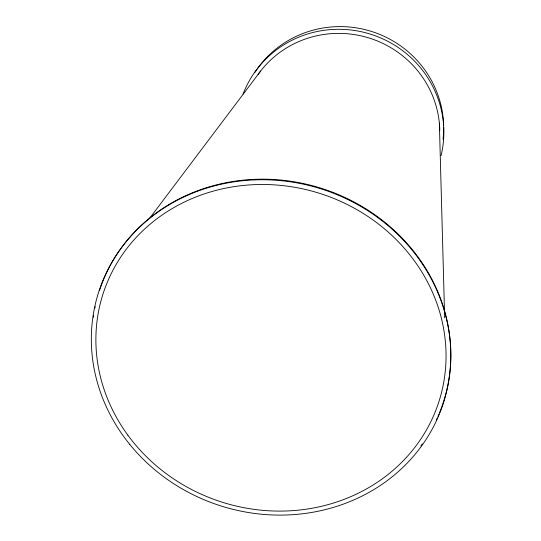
<?xml version="1.0" encoding="UTF-8"?>
<svg xmlns="http://www.w3.org/2000/svg" width="541" height="541" viewBox="0 0 541 541"><rect width="100%" height="100%" fill="white"/><g stroke="black" fill="none" stroke-linecap="round" stroke-linejoin="round"><path stroke-width="0.81" d="M149.451 218.544L260.62 71.047M439.36 123.152L444.668 317.824M438.947 414.115A180.782 166.013 17.7 0 1 437.973 416.394M437.304 417.902A180.782 166.013 17.7 0 1 436.262 420.154M422.365 443.904A180.782 166.013 17.7 0 1 420.898 445.926M93.316 317.283A180.782 166.013 17.7 0 1 93.552 315.626M94.844 308.201A180.782 166.013 17.7 0 1 95.182 306.558M99.503 290.456A180.782 166.013 17.7 0 1 311.474 185.455A180.782 166.013 17.7 0 1 448.563 381.148M448.273 382.798A180.782 166.013 17.7 0 1 439.583 412.58M254.98 72.305A102.377 99.842 17.7 0 1 368.279 30.485A102.377 99.842 17.7 0 1 443.634 125.127M443.681 127.615A102.377 99.842 17.7 0 1 443.065 139.111M243.078 94.093A103.852 101.167 17.7 0 1 370.24 34.083A103.852 101.167 17.7 0 1 441.05 155.632M258.158 74.354A99.855 97.272 17.7 0 1 368.921 37.958A99.855 97.272 17.7 0 1 439.792 130.597M127.886 435.194A176.373 161.921 17.7 0 0 429.899 423.562A176.373 161.921 17.7 0 0 255.109 184.623A176.373 161.921 17.7 0 0 127.886 435.194M129.799 444.459A181.086 166.256 17.7 0 0 437.98 417.354A181.086 166.256 17.7 0 0 245.465 180.484A181.086 166.256 17.7 0 0 129.799 444.459"/></g></svg>
